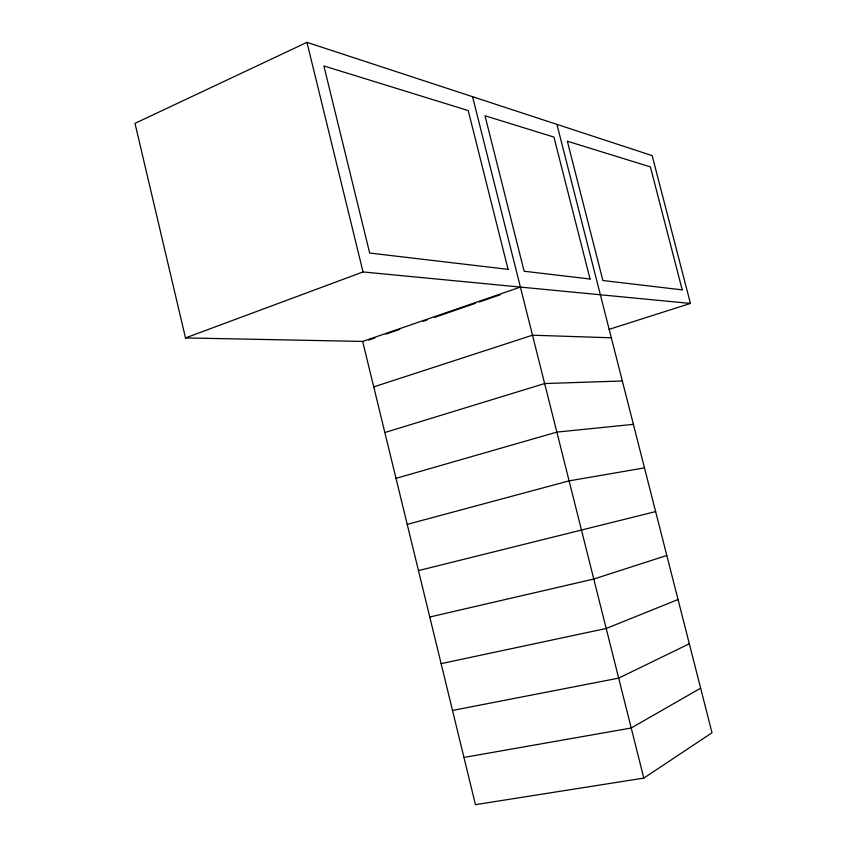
<?xml version="1.0" encoding="UTF-8"?>
<svg xmlns="http://www.w3.org/2000/svg" width="847" height="847" viewBox="0 0 847 847"><rect width="100%" height="100%" fill="white"/><g stroke="black" fill="none" stroke-linecap="round" stroke-linejoin="round"><path stroke-width="1.27" d="M609.067 329.377L690.443 303.438L652.158 155.626L306.963 42.35L134.991 123.366L185.493 337.921L362.675 341.436L475.453 804.65L643.805 778.097L712.009 732.771L556.924 124.382M700.638 688.177L631.216 728.007L463.955 757.44M689.32 643.762L618.681 678.129L452.51 710.442M678.045 599.528L606.208 628.485L441.118 663.635M185.493 337.921L363.045 271.94L690.443 303.438M362.675 341.436L520.407 287.08M368.614 340.092L374.829 337.953M386.01 334.099L399.678 329.388M423.278 321.267L427.004 319.975M434.458 317.413L475.463 303.29M479.19 302.008L500.312 294.735M373.739 386.888L532.498 335.2L611.322 337.794M666.811 555.473L593.779 579.052L429.768 617.018M384.856 432.531L544.642 383.543L622.333 380.981M396.015 478.364L556.85 432.097L633.387 424.347M407.216 524.388L569.11 480.863L644.482 467.883M418.471 570.613L655.631 511.588M472.552 96.685L643.805 778.097M306.963 42.35L363.045 271.94M508.073 269.346L369.673 253.041L323.882 65.95L468.232 110.576L508.073 269.346M590.063 279.012L524.134 271.241L485.003 115.764L553.917 137.066L590.063 279.012M682.216 289.865L602.895 280.526L567.342 141.216L650.401 166.901L682.216 289.865"/></g></svg>
